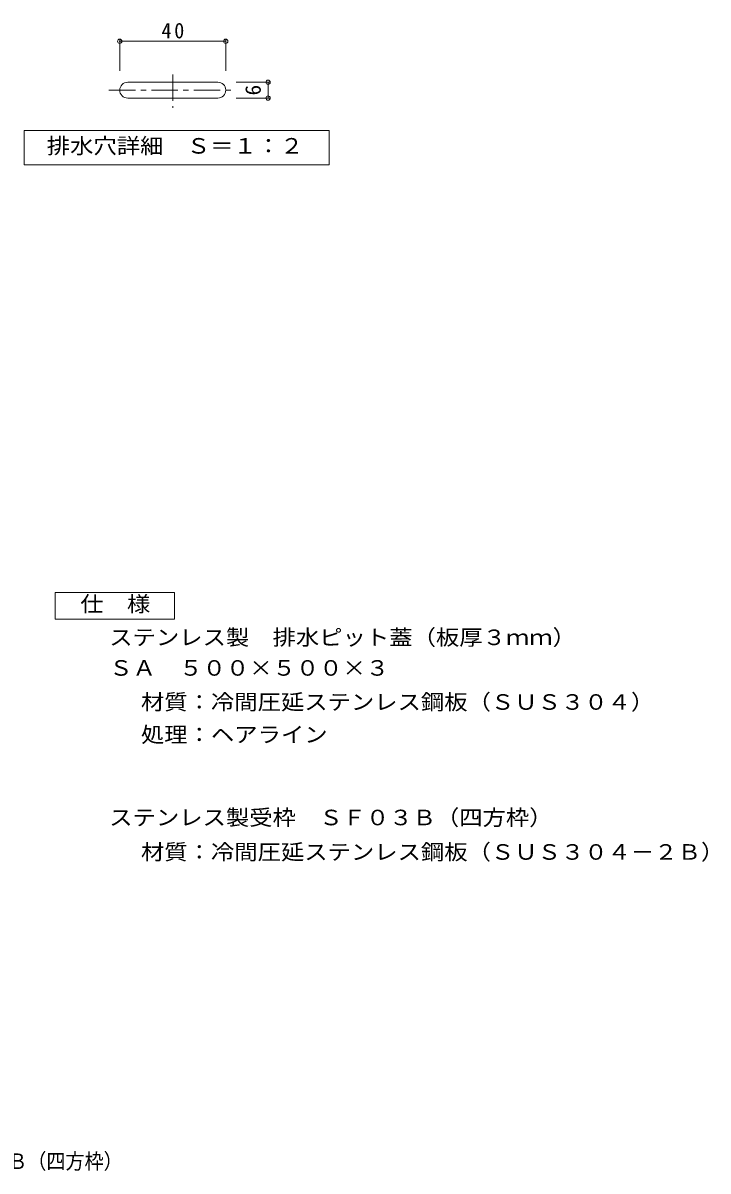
# Model space of a CAD drawing. Units: millimetres, scale not verified, with parts at other scales. Extents: x -1645 to 1573, y -1377 to 1207.
# Drawn here: x 281 to 1573, y -1377 to 788 of the extents above; entities that cross this region are included whole.
import ezdxf
from ezdxf.enums import TextEntityAlignment as Align

# ---------------------------------------------------------------- set-up
doc = ezdxf.new("R2010")
doc.units = ezdxf.units.MM
doc.header["$LTSCALE"] = 10
doc.header["$PDMODE"] = 32
doc.header["$PDSIZE"] = 8
doc.linetypes.add('CHAIN1', pattern=[8, 5, -1, 1, -1])
for name, color, linetype, lineweight in [('C-0', 3, 'Continuous', 9), ('C-4', 7, 'Continuous', 9), ('C-5', 7, 'Continuous', 9), ('D-5', 7, 'Continuous', 9)]:
    doc.layers.add(name, color=color, linetype=linetype, lineweight=lineweight)
doc.layers.add('F-4_F-4ﾚｲﾔ', color=2, linetype='Continuous')
doc.styles.add('ＭＳ ゴシック', font='')
doc.styles.get('ＭＳ ゴシック').set_extended_font_data('MS Gothic')

msp = doc.modelspace()

# ---------------------------------------------------------------- linework, layer by layer
at = {"layer": 'C-0', "color": 7}
for p, q in [((463.09, 697.29), (463.09, 756.33)), ((463.09, 753.33), (663.09, 753.33)), ((663.09, 697.29), (663.09, 756.33)), ((745.92, 676.11), (682.98, 676.11)), ((742.92, 646.11), (742.92, 676.11)), ((682.98, 646.11), (745.92, 646.11))]:
    msp.add_line(p, q, dxfattribs=at)
at = {"layer": 'C-0'}
for p, q in [((648.09, 676.11), (478.09, 676.11)), ((478.09, 646.11), (648.09, 646.11))]:
    msp.add_line(p, q, dxfattribs=at)
at = {"layer": 'C-0', "linetype": 'CHAIN1'}
for p, q in [((563.09, 690.69), (563.09, 628.04)), ((442.78, 661.11), (676.39, 661.11))]:
    msp.add_line(p, q, dxfattribs=at)
at = {"layer": 'C-0'}
for centre, start, end in [((478.09, 661.11), 89.99997, 179.99881), ((648.09, 661.11), 1.16566, 89.99944), ((478.09, 661.11), 179.9994, 270), ((648.09, 661.11), 270, 0.00124)]:
    msp.add_arc(centre, 15, start, end, dxfattribs=at)
at = {"layer": 'C-4'}
for p in [(463.09, 753.33), (663.09, 753.33), (742.92, 676.11), (742.92, 646.11)]:
    msp.add_point(p, dxfattribs=at)
at = {"layer": 'C-5'}
msp.add_lwpolyline([(282.99, 520.07), (282.99, 585.07), (857.99, 585.07), (857.99, 520.07)], close=True, dxfattribs=at)
at = {"layer": 'D-5', "color": 2}
for p, q in [((341.26, -286.35), (566.26, -286.35)), ((341.26, -336.36), (341.26, -286.35)), ((566.26, -286.35), (566.26, -336.36)), ((566.26, -336.36), (341.26, -336.36))]:
    msp.add_line(p, q, dxfattribs=at)

# ---------------------------------------------------------------- texts
at = {"layer": 'C-0', "color": 2, "style": 'ＭＳ ゴシック'}
msp.add_text('6', height=29.33, rotation=90, dxfattribs=at).set_placement((737.92, 651.11), align=Align.BOTTOM_LEFT)
at = {"layer": 'C-0', "color": 2, "insert": (541.84, 758.33), "char_height": 29.33, "attachment_point": 7, "style": 'ＭＳ ゴシック'}
msp.add_mtext('\\T1.27;\\W0.95;40', dxfattribs=at)
at = {"layer": 'C-5', "color": 2, "style": 'ＭＳ ゴシック', "width": 1.1}
msp.add_text('排水穴詳細\u3000Ｓ＝１：２', height=29.33, dxfattribs=at).set_placement((325.49, 532.57), align=Align.BOTTOM_LEFT)
at = {"layer": 'D-5', "color": 2, "style": 'ＭＳ ゴシック', "width": 1.1}
for s, p in [('仕\u3000様', (388.76, -331.35)), ('ステンレス製\u3000排水ピット蓋（板厚３ｍｍ）', (443.35, -394.28)), ('ＳＡ\u3000５００×５００×３', (443.35, -451.98)), ('材質：冷間圧延ステンレス鋼板（ＳＵＳ３０４）', (503.06, -516.2)), ('処理：ヘアライン', (503.06, -577.68)), ('ステンレス製受枠\u3000ＳＦ０３Ｂ（四方枠）', (443.35, -734.04)), ('材質：冷間圧延ステンレス鋼板（ＳＵＳ３０４－２Ｂ）', (503.06, -799.04))]:
    msp.add_text(s, height=29.33, dxfattribs=at).set_placement(p, align=Align.BOTTOM_LEFT)
at = {"layer": 'F-4_F-4ﾚｲﾔ', "style": 'ＭＳ ゴシック', "width": 0.9}
msp.add_text('ＳＡ\u3000５００×５００×３＋ＳＦ０３Ｂ（四方枠）', height=29.33, dxfattribs=at).set_placement((-359.16, -1382.23), align=Align.BOTTOM_LEFT)

doc.saveas('drawing.dxf')
